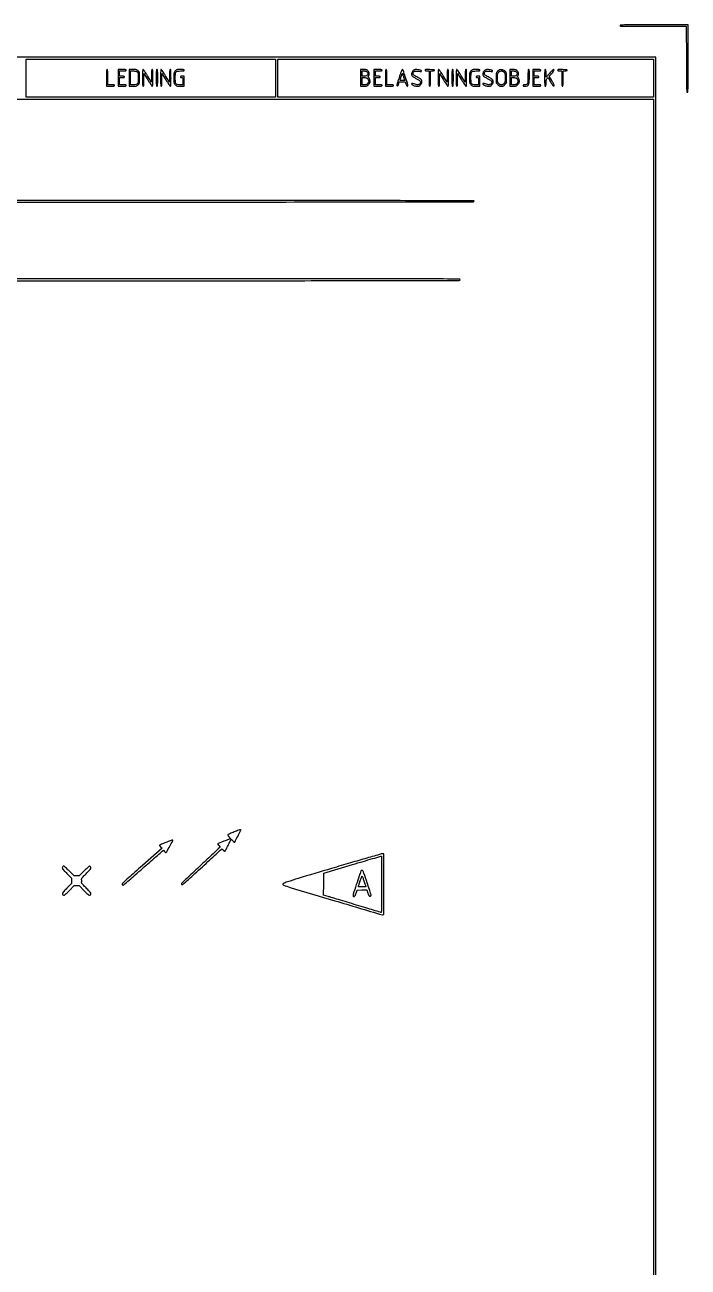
# Model space of a CAD drawing. Extents: x 188 to 3117, y 266 to 4408.
# Drawn here: x 1722 to 3117, y 1796 to 4408 of the extents above; entities that cross this region are included whole.
import ezdxf

# ---------------------------------------------------------------- set-up
doc = ezdxf.new("R2010")
doc.units = 0

msp = doc.modelspace()

# ---------------------------------------------------------------- linework, layer by layer
for points in [[(2974, 4406.5, 0.403896), (2974.900908, 4405.566665, 0.003443), (2985.832192, 4405.255396, 0.00484), (3003.565915, 4405.044335, 0.000555), (3043.493155, 4405), (3112.986309, 4405), (3113.243155, 4335.763622, 0.000464), (3113.441882, 4292.916799, 0.005818), (3113.720686, 4276.710491, 0.006996), (3114.11598, 4267.486653, 0.343576), (3115.25, 4266.190297, 0.454791), (3116.384885, 4267.077376, 0.007238), (3116.74503, 4276.257641, 0.005749), (3116.961504, 4292.611612, 0.000434), (3117, 4336.926676), (3117, 4408), (3045.5, 4408, 0.000539), (3004.405973, 4407.955714, 0.004705), (2986.166667, 4407.744755, 0.003261), (2974.903694, 4407.434972, 0.404284)], [(255.463334, 4338.75, 0.090815), (255.267974, 4337.683939), (255.203633, 3749.926562, 0.000037), (255.180887, 3103.56216, 0.000022), (255.244718, 2336), (255.5, 334.5), (1652.25, 334.249643), (3049, 333.999286), (3049, 2336.999643), (3049, 4340), (1652.468615, 4340, 0.000034), (925.305903, 4339.95058, 0.00019), (535.49339, 4339.749691, 0.000004), (256.545748, 4339.497957, 0.311395)], [(1893, 4296.5), (1893, 4279), (1901.5, 4279, 0.00643), (1905.980927, 4279.057625, 0.037256), (1908.333333, 4279.294118, 0.088943), (1909.568808, 4279.74803, 0.266366), (1910, 4280.5, 0.241448), (1909.622643, 4281.235889, 0.103378), (1908.583333, 4281.696429, 0.044348), (1906.613168, 4281.938899, 0.008455), (1903, 4282), (1896, 4282), (1896, 4298, 0.002849), (1895.949674, 4306.832317, 0.020523), (1895.726563, 4311.083333, 0.04313), (1895.309064, 4313.381807, 0.338315), (1894.5, 4314, 0.346303), (1893.682219, 4313.356419, 0.037964), (1893.271429, 4310.833333, 0.018821), (1893.049641, 4306.203576, 0.002558)], [(1918, 4296.5), (1918, 4279), (1926.5, 4279, 0.00643), (1930.980927, 4279.057625, 0.037256), (1933.333333, 4279.294118, 0.088943), (1934.568808, 4279.74803, 0.266366), (1935, 4280.5, 0.241448), (1934.622643, 4281.235889, 0.103378), (1933.583333, 4281.696429, 0.044348), (1931.613168, 4281.938899, 0.008455), (1928, 4282), (1921, 4282), (1921, 4289.5), (1921, 4297), (1926, 4297, 0.014068), (1928.460489, 4297.069243, 0.058865), (1929.916667, 4297.325, 0.122766), (1930.704941, 4297.79299, 0.200296), (1931, 4298.5, 0.200296), (1930.704941, 4299.20701, 0.122766), (1929.916667, 4299.675, 0.058865), (1928.460489, 4299.930757, 0.014068), (1926, 4300), (1921, 4300), (1921, 4305.5), (1921, 4311), (1928, 4311, 0.008455), (1931.613168, 4311.061101, 0.044348), (1933.583333, 4311.303571, 0.103378), (1934.622643, 4311.764111, 0.241448), (1935, 4312.5, 0.266366), (1934.568808, 4313.25197, 0.088943), (1933.333333, 4313.705882, 0.037256), (1930.980927, 4313.942375, 0.00643), (1926.5, 4314), (1918, 4314)], [(1941, 4296.5), (1941, 4279), (1949.076923, 4279, 0.008143), (1954.012438, 4279.080383, 0.056851), (1956.394009, 4279.430952, 0.092416), (1958.121051, 4280.252551, 0.039282), (1960.076923, 4281.923077, 0.047614), (1961.810085, 4284.021987, 0.099624), (1962.624587, 4285.967452, 0.045588), (1962.940537, 4288.914791, 0.00392), (1963, 4296.5, 0.00392), (1962.940537, 4304.085209, 0.045588), (1962.624587, 4307.032548, 0.099624), (1961.810085, 4308.978013, 0.047614), (1960.076923, 4311.076923, 0.039282), (1958.121051, 4312.747449, 0.092416), (1956.394009, 4313.569048, 0.056851), (1954.012438, 4313.919617, 0.008143), (1949.076923, 4314), (1941, 4314)], [(1957.777494, 4309.443296, -0.100352), (1959.013582, 4308.142113, -0.096821), (1959.664994, 4306.445905, -0.039206), (1959.942872, 4303.537666, -0.004222), (1960, 4296.772037, -0.013385), (1959.758215, 4287.741783, -0.132101), (1958.586917, 4284.162004, -0.209511), (1955.997351, 4282.469661, -0.041474), (1950.345012, 4282), (1944, 4282), (1944, 4296.5), (1944, 4311), (1949.777494, 4311, -0.020015), (1952.340793, 4310.897353, -0.028042), (1954.610621, 4310.586468, -0.032115), (1956.476526, 4310.097295, -0.072731)], [(1969, 4296.5, 0.002558), (1969.049641, 4286.796424, 0.018821), (1969.271429, 4282.166667, 0.037964), (1969.682219, 4279.643581, 0.346303), (1970.5, 4279, 0.319172), (1971.290883, 4279.56212, 0.055553), (1971.721627, 4281.452837, 0.024652), (1971.947973, 4285.00062, 0.003605), (1972, 4292.217023), (1972, 4305.434046), (1980.242246, 4292.217023, 0.006407), (1983.492293, 4287.151082, 0.009998), (1986.432797, 4282.882501, 0.004582), (1989.00811, 4279.367968, 0.236585), (1989.742246, 4279, 0.373601), (1990.395056, 4279.566908, 0.017221), (1990.732032, 4282.728423, 0.01477), (1990.944624, 4287.761799, 0.003169), (1991, 4296.5, 0.002558), (1990.950359, 4306.203576, 0.018821), (1990.728571, 4310.833333, 0.037964), (1990.317781, 4313.356419, 0.346303), (1989.5, 4314, 0.319355), (1988.708958, 4313.437372, 0.055434), (1988.278324, 4311.543403, 0.024612), (1988.052011, 4307.989915, 0.003597), (1988, 4300.760415), (1988, 4287.52083), (1979.75, 4300.741518, 0.006302), (1976.497551, 4305.810204, 0.009825), (1973.55625, 4310.084179, 0.004471), (1970.979888, 4313.607758, 0.232929), (1970.25, 4313.981103, 0.37845), (1969.602572, 4313.426344, 0.016842), (1969.267587, 4310.249734, 0.014663), (1969.055455, 4305.209106, 0.003184)], [(1998, 4296.5, 0.002558), (1998.049641, 4286.796424, 0.018821), (1998.271429, 4282.166667, 0.037964), (1998.682219, 4279.643581, 0.346303), (1999.5, 4279, 0.346303), (2000.317781, 4279.643581, 0.037964), (2000.728571, 4282.166667, 0.018821), (2000.950359, 4286.796424, 0.002558), (2001, 4296.5, 0.002558), (2000.950359, 4306.203576, 0.018821), (2000.728571, 4310.833333, 0.037964), (2000.317781, 4313.356419, 0.346303), (1999.5, 4314, 0.346303), (1998.682219, 4313.356419, 0.037964), (1998.271429, 4310.833333, 0.018821), (1998.049641, 4306.203576, 0.002558)], [(2007, 4296.5, 0.002558), (2007.049641, 4286.796424, 0.018821), (2007.271429, 4282.166667, 0.037964), (2007.682219, 4279.643581, 0.346303), (2008.5, 4279, 0.319172), (2009.290883, 4279.56212, 0.055553), (2009.721627, 4281.452837, 0.024652), (2009.947973, 4285.00062, 0.003605), (2010, 4292.217023), (2010, 4305.434046), (2018.242246, 4292.217023, 0.006407), (2021.492293, 4287.151082, 0.009998), (2024.432797, 4282.882501, 0.004582), (2027.00811, 4279.367968, 0.236585), (2027.742246, 4279, 0.373601), (2028.395056, 4279.566908, 0.017221), (2028.732032, 4282.728423, 0.01477), (2028.944624, 4287.761799, 0.003169), (2029, 4296.5, 0.002558), (2028.950359, 4306.203576, 0.018821), (2028.728571, 4310.833333, 0.037964), (2028.317781, 4313.356419, 0.346303), (2027.5, 4314, 0.319355), (2026.708958, 4313.437372, 0.055434), (2026.278324, 4311.543403, 0.024612), (2026.052011, 4307.989915, 0.003597), (2026, 4300.760415), (2026, 4287.52083), (2017.75, 4300.741518, 0.006302), (2014.497551, 4305.810204, 0.009825), (2011.55625, 4310.084179, 0.004471), (2008.979888, 4313.607758, 0.232929), (2008.25, 4313.981103, 0.37845), (2007.602572, 4313.426344, 0.016842), (2007.267587, 4310.249734, 0.014663), (2007.055455, 4305.209106, 0.003184)], [(2037.923077, 4311.076923, 0.047614), (2036.189915, 4308.978013, 0.099624), (2035.375413, 4307.032548, 0.045588), (2035.059463, 4304.085209, 0.00392), (2035, 4296.5, 0.00392), (2035.059463, 4288.914791, 0.045588), (2035.375413, 4285.967452, 0.099624), (2036.189915, 4284.021987, 0.047614), (2037.923077, 4281.923077, 0.039282), (2039.878949, 4280.252551, 0.092416), (2041.605991, 4279.430952, 0.056851), (2043.987562, 4279.080383, 0.008143), (2048.923077, 4279), (2057, 4279), (2057, 4289.5), (2057, 4300), (2053, 4300, 0.020272), (2051.111825, 4299.923415, 0.069535), (2049.916667, 4299.65625, 0.128937), (2049.249641, 4299.184843, 0.176579), (2049, 4298.5, 0.140575), (2049.177821, 4297.88002, 0.118484), (2049.666667, 4297.4, 0.088208), (2050.456621, 4297.09863, 0.04716), (2051.5, 4297, -0.088353), (2052.946822, 4296.742326, -0.227967), (2053.666667, 4296, -0.075599), (2053.951694, 4294.347869, -0.004982), (2054, 4289.5), (2054, 4282), (2047.654988, 4282, -0.041343), (2042.007875, 4282.467736, -0.208848), (2039.417342, 4284.154092, -0.132673), (2038.243426, 4287.718488, -0.013589), (2038, 4296.673753, -0.014658), (2038.262983, 4305.64234, -0.15381), (2039.554597, 4309.034067, -0.200369), (2042.409088, 4310.616576, -0.027684), (2049.328741, 4311, 0.007418), (2053.330015, 4311.059367, 0.040879), (2055.471457, 4311.298884, 0.096738), (2056.597731, 4311.756552, 0.253199), (2057, 4312.5, 0.259823), (2056.583324, 4313.247716, 0.092857), (2055.403846, 4313.703571, 0.039025), (2053.15908, 4313.941533, 0.006901), (2048.923077, 4314, 0.008143), (2043.987562, 4313.919617, 0.056851), (2041.605991, 4313.569048, 0.092416), (2039.878949, 4312.747449, 0.039282)], [(2428, 4296.5), (2428, 4279), (2434.6, 4279, 0.012681), (2438.602098, 4279.101516, 0.069365), (2440.722282, 4279.507576, 0.087783), (2442.416829, 4280.439604, 0.026863), (2444.6, 4282.4, 0.026851), (2446.169365, 4284.147621, 0.049842), (2447.210259, 4285.741852, 0.059181), (2447.799719, 4287.305066, 0.060667), (2448, 4288.94966, 0.064453), (2447.640147, 4291.729637, 0.041597), (2446.553986, 4294.794295, 0.039347), (2445.161507, 4297.328722, 0.252611), (2443.917616, 4298, -0.33032), (2443.661176, 4298.190163, -0.132494), (2443.646737, 4298.652861, -0.065079), (2443.918127, 4299.36902, -0.02971), (2444.443296, 4300.222506, 0.10675), (2445.730116, 4303.280451, 0.093277), (2445.728756, 4306.756181, 0.090398), (2444.45009, 4310.085294, 0.092512), (2442.086657, 4312.718197, 0.104461), (2441.095137, 4313.193021, 0.020071), (2439.130143, 4313.58789, 0.020584), (2436.759129, 4313.8666, 0.017692), (2434.25, 4313.968197), (2428, 4314)], [(2441.171259, 4309.345012, -0.153489), (2442.937526, 4306.33484, -0.198425), (2442.414138, 4303.205735, -0.157428), (2439.610856, 4300.839709, -0.097487), (2435.345012, 4300), (2431, 4300), (2431, 4305.5), (2431, 4311), (2435.171259, 4311, -0.031771), (2436.980835, 4310.884901, -0.03554), (2438.693129, 4310.541206, -0.038926), (2440.149718, 4310.014535, -0.077856)], [(2456, 4296.5), (2456, 4279), (2464.5, 4279, 0.00643), (2468.980927, 4279.057625, 0.037256), (2471.333333, 4279.294118, 0.088943), (2472.568808, 4279.74803, 0.266366), (2473, 4280.5, 0.241448), (2472.622643, 4281.235889, 0.103378), (2471.583333, 4281.696429, 0.044348), (2469.613168, 4281.938899, 0.008455), (2466, 4282), (2459, 4282), (2459, 4289.5), (2459, 4297), (2464, 4297, 0.014068), (2466.460489, 4297.069243, 0.058865), (2467.916667, 4297.325, 0.122766), (2468.704941, 4297.79299, 0.200296), (2469, 4298.5, 0.200296), (2468.704941, 4299.20701, 0.122766), (2467.916667, 4299.675, 0.058865), (2466.460489, 4299.930757, 0.014068), (2464, 4300), (2459, 4300), (2459, 4305.5), (2459, 4311), (2466, 4311, 0.008455), (2469.613168, 4311.061101, 0.044348), (2471.583333, 4311.303571, 0.103378), (2472.622643, 4311.764111, 0.241448), (2473, 4312.5, 0.266366), (2472.568808, 4313.25197, 0.088943), (2471.333333, 4313.705882, 0.037256), (2468.980927, 4313.942375, 0.00643), (2464.5, 4314), (2456, 4314)], [(2480, 4296.5), (2480, 4279), (2488.5, 4279, 0.00643), (2492.980927, 4279.057625, 0.037256), (2495.333333, 4279.294118, 0.088943), (2496.568808, 4279.74803, 0.266366), (2497, 4280.5, 0.241448), (2496.622643, 4281.235889, 0.103378), (2495.583333, 4281.696429, 0.044348), (2493.613168, 4281.938899, 0.008455), (2490, 4282), (2483, 4282), (2483, 4298, 0.002849), (2482.949674, 4306.832317, 0.020523), (2482.726563, 4311.083333, 0.04313), (2482.309064, 4313.381807, 0.338315), (2481.5, 4314, 0.346303), (2480.682219, 4313.356419, 0.037964), (2480.271429, 4310.833333, 0.018821), (2480.049641, 4306.203576, 0.002558)], [(2508.820046, 4297.004537, 0.005321), (2505.606564, 4286.971813, 0.034569), (2504.396966, 4281.810931, 0.164214), (2504.727442, 4279.819022, 0.432978), (2505.972437, 4279.482965, 0.124653), (2506.419122, 4279.944364, 0.019757), (2507.007564, 4281.070088, 0.020865), (2507.605434, 4282.482501, 0.016903), (2508.130724, 4284.041982), (2509.316575, 4288), (2515.580736, 4288), (2521.844896, 4288), (2523.04325, 4284.25, 0.018297), (2524.115384, 4281.275025, 0.080399), (2525.076545, 4279.682204, 0.20756), (2526.019478, 4279.217264, 0.211623), (2526.992936, 4279.592936, 0.280469), (2527.491863, 4281.644954, 0.002551), (2522.426217, 4297.271705, 0.002409), (2517.190266, 4312.893856, 0.32104), (2515.645072, 4314, 0.30225), (2515.034273, 4313.593649, 0.003712), (2513.152942, 4309.007583, 0.009451), (2511.06879, 4303.519969, 0.005862)], [(2537.923077, 4311.076923, 0.070726), (2536.026714, 4308.552022, 0.088086), (2535.084908, 4305.77752, 0.095647), (2535.192593, 4303.031027, 0.100706), (2536.319816, 4300.577304, 0.081358), (2537.264141, 4299.648586, 0.010944), (2539.581427, 4298.087552, 0.012396), (2542.436728, 4296.352077, 0.010149), (2545.569816, 4294.636174, -0.022797), (2550.962469, 4291.502963, -0.107877), (2553.47125, 4288.986884, -0.209064), (2553.854653, 4286.562275, -0.120631), (2552.42537, 4283.917535, -0.11243), (2550.529264, 4282.588604, -0.092107), (2548.099865, 4282.086783, -0.06486), (2544.93604, 4282.434728, -0.026275), (2540.772711, 4283.684432, 0.021454), (2537.509872, 4284.698216, 0.123579), (2535.71607, 4284.720528, 0.417624), (2535.250122, 4283.95387, 0.112375), (2535.965737, 4282.541284, 0.113711), (2537.663558, 4281.24624, 0.03388), (2540.737389, 4280.098221, 0.033312), (2544.332661, 4279.282519, 0.038727), (2547.826923, 4279.005577, 0.143724), (2552.222053, 4280.287597, 0.118534), (2555.618199, 4283.821521, 0.124658), (2556.931448, 4288.362553, 0.16776), (2555.680184, 4292.422696, 0.081358), (2554.735859, 4293.351414, 0.010944), (2552.418573, 4294.912448, 0.012396), (2549.563272, 4296.647923, 0.010149), (2546.430184, 4298.363826, -0.008885), (2542.176852, 4300.6793, -0.043856), (2539.932839, 4302.227568, -0.082713), (2538.73277, 4303.612131, -0.108954), (2538.18962, 4305.187384, -0.14805), (2538.653804, 4307.753146, -0.140575), (2540.468775, 4309.692564, -0.108127), (2543.483302, 4310.70426, -0.064785), (2547.276397, 4310.624552, 0.002895), (2552.233498, 4309.902668, 0.03507), (2554.151919, 4309.770646, 0.117216), (2555.132218, 4310.005112, 0.192785), (2555.687816, 4310.636333, 0.36542), (2555.254457, 4311.788265, 0.049506), (2552.701848, 4312.901808, 0.042603), (2549.144307, 4313.724522, 0.035542), (2545.273854, 4314, 0.029077), (2542.89295, 4313.861423, 0.065646), (2541.144749, 4313.41991, 0.06824), (2539.612255, 4312.553107, 0.033606)], [(2563.727647, 4313.394314, 0.230374), (2563.410568, 4312.476252, 0.240884), (2563.943662, 4311.685301, 0.095015), (2565.559899, 4311.157725, 0.031525), (2568.059017, 4311), (2572, 4311), (2572, 4295, 0.002849), (2572.050326, 4286.167683, 0.020523), (2572.273438, 4281.916667, 0.04313), (2572.690936, 4279.618193, 0.338315), (2573.5, 4279, 0.33798), (2574.308716, 4279.617158, 0.043346), (2574.726478, 4281.907084, 0.020595), (2574.949645, 4286.143579, 0.002861), (2575, 4294.942502), (2575, 4310.885004), (2579.25, 4311.192502, 0.02253), (2580.861774, 4311.382402, 0.038324), (2582.179619, 4311.703423, 0.047358), (2583.077103, 4312.093707, 0.338658), (2583.255085, 4312.5, 0.32823), (2582.293153, 4313.304171, 0.00406), (2573.785178, 4313.763077, 0.005109), (2565.397561, 4314.061365, 0.205504)], [(2591, 4296.5, 0.002558), (2591.049641, 4286.796424, 0.018821), (2591.271429, 4282.166667, 0.037964), (2591.682219, 4279.643581, 0.346303), (2592.5, 4279, 0.319172), (2593.290883, 4279.56212, 0.055553), (2593.721627, 4281.452837, 0.024652), (2593.947973, 4285.00062, 0.003605), (2594, 4292.217023), (2594, 4305.434046), (2602.242246, 4292.217023, 0.006407), (2605.492293, 4287.151082, 0.009998), (2608.432797, 4282.882501, 0.004582), (2611.00811, 4279.367968, 0.236585), (2611.742246, 4279, 0.373601), (2612.395056, 4279.566908, 0.017221), (2612.732032, 4282.728423, 0.01477), (2612.944624, 4287.761799, 0.003169), (2613, 4296.5, 0.002558), (2612.950359, 4306.203576, 0.018821), (2612.728571, 4310.833333, 0.037964), (2612.317781, 4313.356419, 0.346303), (2611.5, 4314, 0.319355), (2610.708958, 4313.437372, 0.055434), (2610.278324, 4311.543403, 0.024612), (2610.052011, 4307.989915, 0.003597), (2610, 4300.760415), (2610, 4287.52083), (2601.75, 4300.741518, 0.006302), (2598.497551, 4305.810204, 0.009825), (2595.55625, 4310.084179, 0.004471), (2592.979888, 4313.607758, 0.232929), (2592.25, 4313.981103, 0.37845), (2591.602572, 4313.426344, 0.016842), (2591.267587, 4310.249734, 0.014663), (2591.055455, 4305.209106, 0.003184)], [(2620, 4296.5, 0.002558), (2620.049641, 4286.796424, 0.018821), (2620.271429, 4282.166667, 0.037964), (2620.682219, 4279.643581, 0.346303), (2621.5, 4279, 0.346303), (2622.317781, 4279.643581, 0.037964), (2622.728571, 4282.166667, 0.018821), (2622.950359, 4286.796424, 0.002558), (2623, 4296.5, 0.002558), (2622.950359, 4306.203576, 0.018821), (2622.728571, 4310.833333, 0.037964), (2622.317781, 4313.356419, 0.346303), (2621.5, 4314, 0.346303), (2620.682219, 4313.356419, 0.037964), (2620.271429, 4310.833333, 0.018821), (2620.049641, 4306.203576, 0.002558)], [(2629, 4296.5, 0.002558), (2629.049641, 4286.796424, 0.018821), (2629.271429, 4282.166667, 0.037964), (2629.682219, 4279.643581, 0.346303), (2630.5, 4279, 0.319172), (2631.290883, 4279.56212, 0.055553), (2631.721627, 4281.452837, 0.024652), (2631.947973, 4285.00062, 0.003605), (2632, 4292.217023), (2632, 4305.434046), (2640.242246, 4292.217023, 0.006407), (2643.492293, 4287.151082, 0.009998), (2646.432797, 4282.882501, 0.004582), (2649.00811, 4279.367968, 0.236585), (2649.742246, 4279, 0.373601), (2650.395056, 4279.566908, 0.017221), (2650.732032, 4282.728423, 0.01477), (2650.944624, 4287.761799, 0.003169), (2651, 4296.5, 0.002558), (2650.950359, 4306.203576, 0.018821), (2650.728571, 4310.833333, 0.037964), (2650.317781, 4313.356419, 0.346303), (2649.5, 4314, 0.319355), (2648.708958, 4313.437372, 0.055434), (2648.278324, 4311.543403, 0.024612), (2648.052011, 4307.989915, 0.003597), (2648, 4300.760415), (2648, 4287.52083), (2639.75, 4300.741518, 0.006302), (2636.497551, 4305.810204, 0.009825), (2633.55625, 4310.084179, 0.004471), (2630.979888, 4313.607758, 0.232929), (2630.25, 4313.981103, 0.37845), (2629.602572, 4313.426344, 0.016842), (2629.267587, 4310.249734, 0.014663), (2629.055455, 4305.209106, 0.003184)], [(2659.923077, 4311.076923, 0.047614), (2658.189915, 4308.978013, 0.099624), (2657.375413, 4307.032548, 0.045588), (2657.059463, 4304.085209, 0.00392), (2657, 4296.5, 0.00392), (2657.059463, 4288.914791, 0.045588), (2657.375413, 4285.967452, 0.099624), (2658.189915, 4284.021987, 0.047614), (2659.923077, 4281.923077, 0.039282), (2661.878949, 4280.252551, 0.092416), (2663.605991, 4279.430952, 0.056851), (2665.987562, 4279.080383, 0.008143), (2670.923077, 4279), (2679, 4279), (2679, 4289.5), (2679, 4300), (2675, 4300, 0.020272), (2673.111825, 4299.923415, 0.069535), (2671.916667, 4299.65625, 0.128937), (2671.249641, 4299.184843, 0.176579), (2671, 4298.5, 0.140575), (2671.177821, 4297.88002, 0.118484), (2671.666667, 4297.4, 0.088208), (2672.456621, 4297.09863, 0.04716), (2673.5, 4297, -0.088353), (2674.946822, 4296.742326, -0.227967), (2675.666667, 4296, -0.075599), (2675.951694, 4294.347869, -0.004982), (2676, 4289.5), (2676, 4282), (2669.654988, 4282, -0.041343), (2664.007875, 4282.467736, -0.208848), (2661.417342, 4284.154092, -0.132673), (2660.243426, 4287.718488, -0.013589), (2660, 4296.673753, -0.014658), (2660.262983, 4305.64234, -0.15381), (2661.554597, 4309.034067, -0.200369), (2664.409088, 4310.616576, -0.027684), (2671.328741, 4311, 0.007418), (2675.330015, 4311.059367, 0.040879), (2677.471457, 4311.298884, 0.096738), (2678.597731, 4311.756552, 0.253199), (2679, 4312.5, 0.259823), (2678.583324, 4313.247716, 0.092857), (2677.403846, 4313.703571, 0.039025), (2675.15908, 4313.941533, 0.006901), (2670.923077, 4314, 0.008143), (2665.987562, 4313.919617, 0.056851), (2663.605991, 4313.569048, 0.092416), (2661.878949, 4312.747449, 0.039282)], [(2687.923077, 4311.076923, 0.070726), (2686.026714, 4308.552022, 0.088086), (2685.084908, 4305.77752, 0.095647), (2685.192593, 4303.031027, 0.100706), (2686.319816, 4300.577304, 0.081358), (2687.264141, 4299.648586, 0.010944), (2689.581427, 4298.087552, 0.012396), (2692.436728, 4296.352077, 0.010149), (2695.569816, 4294.636174, -0.022797), (2700.962469, 4291.502963, -0.107877), (2703.47125, 4288.986884, -0.209064), (2703.854653, 4286.562275, -0.120631), (2702.42537, 4283.917535, -0.11243), (2700.529264, 4282.588604, -0.092107), (2698.099865, 4282.086783, -0.06486), (2694.93604, 4282.434728, -0.026275), (2690.772711, 4283.684432, 0.021454), (2687.509872, 4284.698216, 0.123579), (2685.71607, 4284.720528, 0.417624), (2685.250122, 4283.95387, 0.112375), (2685.965737, 4282.541284, 0.113711), (2687.663558, 4281.24624, 0.03388), (2690.737389, 4280.098221, 0.033312), (2694.332661, 4279.282519, 0.038727), (2697.826923, 4279.005577, 0.143724), (2702.222053, 4280.287597, 0.118534), (2705.618199, 4283.821521, 0.124658), (2706.931448, 4288.362553, 0.16776), (2705.680184, 4292.422696, 0.081358), (2704.735859, 4293.351414, 0.010944), (2702.418573, 4294.912448, 0.012396), (2699.563272, 4296.647923, 0.010149), (2696.430184, 4298.363826, -0.008885), (2692.176852, 4300.6793, -0.043856), (2689.932839, 4302.227568, -0.082713), (2688.73277, 4303.612131, -0.108954), (2688.18962, 4305.187384, -0.14805), (2688.653804, 4307.753146, -0.140575), (2690.468775, 4309.692564, -0.108127), (2693.483302, 4310.70426, -0.064785), (2697.276397, 4310.624552, 0.002895), (2702.233498, 4309.902668, 0.03507), (2704.151919, 4309.770646, 0.117216), (2705.132218, 4310.005112, 0.192785), (2705.687816, 4310.636333, 0.36542), (2705.254457, 4311.788265, 0.049506), (2702.701848, 4312.901808, 0.042603), (2699.144307, 4313.724522, 0.035542), (2695.273854, 4314, 0.029077), (2692.89295, 4313.861423, 0.065646), (2691.144749, 4313.41991, 0.06824), (2689.612255, 4312.553107, 0.033606)], [(2719.388117, 4313.071104, 0.052615), (2718.427436, 4312.534022, 0.022747), (2717.268528, 4311.633858, 0.022207), (2716.111596, 4310.55545, 0.027404), (2715.138117, 4309.448458, 0.063555), (2713.996243, 4307.541701, 0.063047), (2713.366011, 4305.404127, 0.034167), (2713.072153, 4302.23553, 0.006042), (2713, 4296.265141), (2713, 4285.8), (2716.4, 4282.4, 0.02563), (2718.343484, 4280.646167, 0.065653), (2719.954062, 4279.654762, 0.071075), (2721.68832, 4279.158412, 0.034223), (2724, 4279, 0.034223), (2726.31168, 4279.158412, 0.071075), (2728.045938, 4279.654762, 0.065653), (2729.656516, 4280.646167, 0.02563), (2731.6, 4282.4), (2735, 4285.8), (2735, 4296.384223, 0.005096), (2734.932591, 4302.997739, 0.044593), (2734.612354, 4305.910285, 0.086839), (2733.833956, 4307.906024, 0.046065), (2732.25, 4310.045967, 0.085958), (2729.612249, 4312.135934, 0.066987), (2726.189566, 4313.442942, 0.067616), (2722.5781, 4313.79063, 0.091654)], [(2729.545455, 4308.545455, -0.059895), (2730.910475, 4306.807379, -0.086486), (2731.622038, 4304.992019, -0.044271), (2731.930722, 4302.260628, -0.006013), (2732, 4296.5, -0.006013), (2731.930722, 4290.739372, -0.044271), (2731.622038, 4288.007981, -0.086486), (2730.910475, 4286.192621, -0.059895), (2729.545455, 4284.454545, -0.045205), (2728.309031, 4283.42354, -0.047034), (2726.923153, 4282.647059, -0.048581), (2725.461429, 4282.163281, -0.05569), (2724, 4282, -0.05569), (2722.538571, 4282.163281, -0.048581), (2721.076847, 4282.647059, -0.047034), (2719.690969, 4283.42354, -0.045205), (2718.454545, 4284.454545, -0.059895), (2717.089525, 4286.192621, -0.086486), (2716.377962, 4288.007981, -0.044271), (2716.069278, 4290.739372, -0.006013), (2716, 4296.5, -0.006013), (2716.069278, 4302.260628, -0.044271), (2716.377962, 4304.992019, -0.086486), (2717.089525, 4306.807379, -0.059895), (2718.454545, 4308.545455, -0.045205), (2719.690969, 4309.57646, -0.047034), (2721.076847, 4310.352941, -0.048581), (2722.538571, 4310.836719, -0.05569), (2724, 4311, -0.05569), (2725.461429, 4310.836719, -0.048581), (2726.923153, 4310.352941, -0.047034), (2728.309031, 4309.57646, -0.045205)], [(2742, 4296.5), (2742, 4279), (2748.6, 4279, 0.012681), (2752.602098, 4279.101516, 0.069365), (2754.722282, 4279.507576, 0.087783), (2756.416829, 4280.439604, 0.026863), (2758.6, 4282.4, 0.026851), (2760.169365, 4284.147621, 0.049842), (2761.210259, 4285.741852, 0.059181), (2761.799719, 4287.305066, 0.060667), (2762, 4288.94966, 0.064453), (2761.640147, 4291.729637, 0.041597), (2760.553986, 4294.794295, 0.039347), (2759.161507, 4297.328722, 0.252611), (2757.917616, 4298, -0.33032), (2757.661176, 4298.190163, -0.132494), (2757.646737, 4298.652861, -0.065079), (2757.918127, 4299.36902, -0.02971), (2758.443296, 4300.222506, 0.10675), (2759.730116, 4303.280451, 0.093277), (2759.728756, 4306.756181, 0.090398), (2758.45009, 4310.085294, 0.092512), (2756.086657, 4312.718197, 0.104461), (2755.095137, 4313.193021, 0.020071), (2753.130143, 4313.58789, 0.020584), (2750.759129, 4313.8666, 0.017692), (2748.25, 4313.968197), (2742, 4314)], [(2755.171259, 4309.345012, -0.153489), (2756.937526, 4306.33484, -0.198425), (2756.414138, 4303.205735, -0.157428), (2753.610856, 4300.839709, -0.097487), (2749.345012, 4300), (2745, 4300), (2745, 4305.5), (2745, 4311), (2749.171259, 4311, -0.031771), (2750.980835, 4310.884901, -0.03554), (2752.693129, 4310.541206, -0.038926), (2754.149718, 4310.014535, -0.077856)], [(2780, 4299.654988, -0.008931), (2779.813374, 4289.207249, -0.083529), (2778.911766, 4284.813513, -0.204998), (2776.886728, 4282.739529, -0.098554), (2773.171259, 4282, 0.030394), (2771.752912, 4281.913703, 0.080241), (2770.778543, 4281.63175, 0.127951), (2770.210343, 4281.156714, 0.156239), (2770, 4280.5, 0.162281), (2770.222175, 4279.83349, 0.12915), (2770.819702, 4279.359706, 0.076945), (2771.860473, 4279.08291, 0.026594), (2773.418213, 4279, 0.090938), (2778.504316, 4279.932755, 0.197273), (2781.353735, 4282.599519, 0.094689), (2782.695268, 4288.078185, 0.012832), (2783, 4299.95034, 0.003341), (2782.948555, 4307.650114, 0.023254), (2782.723309, 4311.40839, 0.051385), (2782.296621, 4313.419736, 0.325594), (2781.5, 4314, 0.327717), (2780.701408, 4313.413596, 0.050006), (2780.276141, 4311.359165, 0.022795), (2780.051255, 4307.526244, 0.003256)], [(2790, 4296.5), (2790, 4279), (2798.5, 4279, 0.00643), (2802.980927, 4279.057625, 0.037256), (2805.333333, 4279.294118, 0.088943), (2806.568808, 4279.74803, 0.266366), (2807, 4280.5, 0.241448), (2806.622643, 4281.235889, 0.103378), (2805.583333, 4281.696429, 0.044348), (2803.613168, 4281.938899, 0.008455), (2800, 4282), (2793, 4282), (2793, 4289.5), (2793, 4297), (2798, 4297, 0.014068), (2800.460489, 4297.069243, 0.058865), (2801.916667, 4297.325, 0.122766), (2802.704941, 4297.79299, 0.200296), (2803, 4298.5, 0.200296), (2802.704941, 4299.20701, 0.122766), (2801.916667, 4299.675, 0.058865), (2800.460489, 4299.930757, 0.014068), (2798, 4300), (2793, 4300), (2793, 4305.5), (2793, 4311), (2800, 4311, 0.008455), (2803.613168, 4311.061101, 0.044348), (2805.583333, 4311.303571, 0.103378), (2806.622643, 4311.764111, 0.241448), (2807, 4312.5, 0.266366), (2806.568808, 4313.25197, 0.088943), (2805.333333, 4313.705882, 0.037256), (2802.980927, 4313.942375, 0.00643), (2798.5, 4314), (2790, 4314)], [(2815, 4296.5, 0.002558), (2815.049641, 4286.796424, 0.018821), (2815.271429, 4282.166667, 0.037964), (2815.682219, 4279.643581, 0.346303), (2816.5, 4279, 0.23823), (2817.233805, 4279.370665, 0.105133), (2817.69506, 4280.387614, 0.045342), (2817.93839, 4282.313229, 0.00877), (2818, 4285.825686, -0.011367), (2818.086616, 4289.635007, -0.051854), (2818.415299, 4291.823349, -0.082025), (2819.103922, 4293.380475, -0.059204), (2820.327004, 4294.837478), (2822.654008, 4297.023585), (2827.577004, 4288.021105, 0.013649), (2830.680754, 4282.696024, 0.055974), (2832.989055, 4279.763473, 0.290631), (2834.271491, 4279.468009, 0.318002), (2835, 4280.497621, 0.105571), (2834.79423, 4281.461316, 0.006046), (2833.515732, 4284.228411, 0.00901), (2831.88277, 4287.500202, 0.006481), (2829.947172, 4291.09514), (2824.894345, 4300.195038), (2829.947172, 4305.537659, 0.020014), (2833.018694, 4309.057361, 0.063503), (2834.650687, 4311.715336, 0.185795), (2834.738272, 4313.266264, 0.333166), (2833.75, 4313.966754, 0.181199), (2832.997735, 4313.661833, 0.007209), (2830.810937, 4311.591597, 0.011911), (2828.272901, 4308.997799, 0.008059), (2825.5, 4305.927798), (2818.5, 4297.922088), (2818.209558, 4305.961044, 0.007676), (2818.000052, 4310.028272, 0.036899), (2817.675271, 4312.323301, 0.077782), (2817.188527, 4313.579737, 0.267614), (2816.459558, 4314, 0.351533), (2815.668182, 4313.365161, 0.03387), (2815.270851, 4310.752516, 0.018161), (2815.050535, 4306.057651, 0.002644)], [(2842.727647, 4313.394314, 0.230374), (2842.410568, 4312.476252, 0.240884), (2842.943662, 4311.685301, 0.095015), (2844.559899, 4311.157725, 0.031525), (2847.059017, 4311), (2851, 4311), (2851, 4295, 0.002849), (2851.050326, 4286.167683, 0.020523), (2851.273438, 4281.916667, 0.04313), (2851.690936, 4279.618193, 0.338315), (2852.5, 4279, 0.33798), (2853.308716, 4279.617158, 0.043346), (2853.726478, 4281.907084, 0.020595), (2853.949645, 4286.143579, 0.002861), (2854, 4294.942502), (2854, 4310.885004), (2858.25, 4311.192502, 0.02253), (2859.861774, 4311.382402, 0.038324), (2861.179619, 4311.703423, 0.047358), (2862.077103, 4312.093707, 0.338658), (2862.255085, 4312.5, 0.32823), (2861.293153, 4313.304171, 0.00406), (2852.785178, 4313.763077, 0.005109), (2844.397561, 4314.061365, 0.205504)], [(2442.92742, 4294.365141, -0.035873), (2443.720719, 4293.192544, -0.0301), (2444.39118, 4291.849127, -0.031167), (2444.854181, 4290.541937, -0.069636), (2445, 4289.5, -0.069636), (2444.854181, 4288.458063, -0.031167), (2444.39118, 4287.150873, -0.0301), (2443.720719, 4285.807456, -0.035873), (2442.92742, 4284.634859, -0.046892), (2441.625074, 4283.265254, -0.089449), (2440.325188, 4282.488839, -0.070008), (2438.626526, 4282.1086, -0.02011), (2435.92742, 4282), (2431, 4282), (2431, 4289.5), (2431, 4297), (2435.92742, 4297, -0.02011), (2438.626526, 4296.8914, -0.070008), (2440.325188, 4296.511161, -0.089449), (2441.625074, 4295.734746, -0.046892)], [(2518.444801, 4298.162293), (2520.880854, 4291), (2515.940427, 4291, -0.012909), (2514.046348, 4291.048909, -0.021243), (2512.45125, 4291.199472, -0.016693), (2511.218355, 4291.411076, -0.35583), (2511, 4291.679053, -0.078558), (2511.250651, 4293.264541, -0.002691), (2513.227849, 4299.251589, -0.001038), (2515.364465, 4305.562889, -0.555326), (2515.693858, 4305.639475, -0.107368), (2515.872072, 4305.362342, -0.001256), (2516.631839, 4303.313161, -0.003745), (2517.488365, 4300.930157, -0.002429)], [(2756.92742, 4294.365141, -0.035873), (2757.720719, 4293.192544, -0.0301), (2758.39118, 4291.849127, -0.031167), (2758.854181, 4290.541937, -0.069636), (2759, 4289.5, -0.069636), (2758.854181, 4288.458063, -0.031167), (2758.39118, 4287.150873, -0.0301), (2757.720719, 4285.807456, -0.035873), (2756.92742, 4284.634859, -0.046892), (2755.625074, 4283.265254, -0.089449), (2754.325188, 4282.488839, -0.070008), (2752.626526, 4282.1086, -0.02011), (2749.92742, 4282), (2745, 4282), (2745, 4289.5), (2745, 4297), (2749.92742, 4297, -0.02011), (2752.626526, 4296.8914, -0.070008), (2754.325188, 4296.511161, -0.089449), (2755.625074, 4295.734746, -0.046892)], [(457, 4068.153907, 0.295237), (457.895125, 4066.770102, 0.007424), (465.091986, 4063.662444, 0.008145), (476.638956, 4059.097448, 0.00132), (499.25, 4050.649676), (541.5, 4034.991537), (1604, 4035.245769, 0.000035), (2221.213969, 4035.436199, 0.000318), (2489.124295, 4035.707971, 0.000016), (2665.506487, 4036.004782, 0.413711), (2666.5, 4037, 0.413644), (2665.5066, 4037.995335, 0.000016), (2489.083333, 4038.33302, 0.000318), (2221.135236, 4038.66682, 0.000035), (1604, 4039), (541.5, 4039.5), (500.925716, 4054.75, 0.001272), (485.251674, 4060.595693, 0.00201), (471.777887, 4065.520312, 0.00046), (459.94455, 4069.779221, 0.086352), (458.675716, 4070, 0.103179), (458.017824, 4069.862777, 0.106014), (457.476927, 4069.474582, 0.100609), (457.123055, 4068.87954, 0.084191)], [(506, 3872, 0.41359), (507.482035, 3870.514806, 0.000063), (639.4375, 3870.250469, 0.000446), (860.328286, 3870.03293, 0.000023), (1571.5, 3870, 0.000023), (2282.671714, 3870.03293, 0.000446), (2503.5625, 3870.250469, 0.000063), (2635.517965, 3870.514806, 0.41359), (2637, 3872, 0.41359), (2635.517965, 3873.485194, 0.000063), (2503.5625, 3873.749531, 0.000446), (2282.671714, 3873.96707, 0.000023), (1571.5, 3874, 0.000023), (860.328286, 3873.96707, 0.000446), (639.4375, 3873.749531, 0.000063), (507.482035, 3873.485194, 0.41359)], [(2018.266449, 2688.658122, 0.005765), (2013.192202, 2686.612598, 0.009235), (2008.915421, 2684.737522, 0.003632), (2005.34053, 2683.059217, 0.284094), (2005.016449, 2682.554719, 0.138301), (2005.152663, 2682.037387, 0.019874), (2005.750669, 2681.108628, 0.021303), (2006.568001, 2680.043239, 0.016748), (2007.539019, 2678.959273), (2010.078038, 2676.309108), (1968.789019, 2640.005166, 0.000833), (1952.902741, 2625.989964, 0.001333), (1939.392438, 2613.966438, 0.000231), (1927.479421, 2603.297471, 0.07653), (1926.695878, 2602.342692, 0.114854), (1926.306625, 2601.109468, 0.153765), (1926.570262, 2599.973805, 0.171344), (1927.403258, 2599.274798, 0.145628), (1928.554123, 2599.194632, 0.122844), (1929.519097, 2599.677712, 0.000318), (1941.016311, 2609.544673, 0.00195), (1953.955967, 2620.751857, 0.001211), (1969.058062, 2634, -0.000412), (1984.241247, 2647.362304, -0.000628), (1997.446194, 2658.935, -0.000216), (2008.869759, 2668.912473, -0.016739), (2010.741167, 2670.438297), (2013.287983, 2672.376594), (2015.614526, 2669.458831, 0.025695), (2016.672162, 2668.263882, 0.065058), (2017.583262, 2667.54949, 0.112139), (2018.32398, 2667.310837, 0.226856), (2018.884806, 2667.520534, 0.066023), (2020.165388, 2669.258678, 0.00095), (2026.357764, 2680.5611, 0.000538), (2032.700344, 2692.219899, 0.124935), (2033, 2693.400433, 0.454779), (2032.534371, 2693.806483, 0.043756), (2030.875873, 2693.428736, 0.014064), (2027.515171, 2692.24172, 0.001002)], [(2162, 2710.818855, 0.003044), (2157.150102, 2708.856355, 0.004521), (2152.928874, 2707.073449, 0.002072), (2149.357802, 2705.509348, 0.088433), (2148.672764, 2705.047321, 0.291862), (2148.546321, 2704.514666, 0.039025), (2149.031559, 2703.407002, 0.035141), (2149.885491, 2702.048441, 0.022286), (2151.055845, 2700.589178, -0.009417), (2152.259242, 2699.165371, -0.015715), (2153.210601, 2697.917649, -0.00954), (2153.923106, 2696.878262, -0.388499), (2153.883081, 2696.629058, -0.07038), (2153.555148, 2696.436956, -0.0003), (2149.727486, 2694.869028, -0.001468), (2145.371824, 2693.102776, -0.000924), (2140.274318, 2691.064039), (2127.048636, 2685.802791), (2129.693462, 2682.335245), (2132.338288, 2678.8677), (2128.419144, 2675.048476, -0.00574), (2125.624701, 2672.387133, -0.000211), (2114.929374, 2662.441268, -0.000385), (2102.268695, 2650.695887, -0.00027), (2088, 2637.493485, 0.002189), (2073.984969, 2624.42563, 0.003487), (2062.128007, 2613.115684, 0.000798), (2051.83784, 2603.13041, 0.158911), (2051.180449, 2601.878858, 0.066342), (2051.150566, 2601.048553, 0.146318), (2051.387831, 2600.466536, 0.152512), (2051.897079, 2600.125242, 0.074141), (2052.680449, 2600.01506, 0.180601), (2053.932327, 2600.494329, 0.000666), (2065.848617, 2611.036897, 0.003343), (2079.313785, 2623.143663, 0.00208), (2094.953141, 2637.51506, -0.000719), (2110.508476, 2651.887544, -0.001184), (2123.706044, 2663.988799, -0.000083), (2135.589406, 2674.829719, -0.186982), (2136.028827, 2675, -0.162691), (2136.385665, 2674.880735, -0.013596), (2137.158409, 2674.265625, -0.016993), (2138.055009, 2673.457614, -0.012288), (2139, 2672.5, 0.016084), (2139.959198, 2671.542633, 0.020998), (2140.899, 2670.734375, 0.01914), (2141.719078, 2670.136416, 0.149025), (2142.166606, 2670, 0.267107), (2142.630051, 2670.266599, 0.002831), (2144.542526, 2673.598437, 0.007998), (2146.700507, 2677.554004, 0.005001), (2149.106195, 2682.25, -0.001427), (2151.487471, 2686.981379, -0.002214), (2153.571654, 2691.048438, -0.000649), (2155.402893, 2694.57204, -0.072171), (2155.71145, 2695, -0.36917), (2156.039271, 2695.031146, -0.023995), (2156.853574, 2694.398438, -0.025771), (2157.840659, 2693.460135, -0.015349), (2158.920373, 2692.25, 0.009923), (2160.007345, 2691.004794, 0.014439), (2161.018244, 2689.954688, 0.009895), (2161.890186, 2689.13297, 0.186096), (2162.235076, 2689, 0.27719), (2163.001232, 2689.460092, 0.000648), (2169.388906, 2701.496628, 0.001202), (2175.56073, 2713.231091, 0.121034), (2176, 2715.019163, 0.370065), (2175.500559, 2715.601552, 0.111591), (2174.241499, 2715.514266, 0.020716), (2171.357348, 2714.517008, 0.001022)], [(2367, 2634.030847, 0.000556), (2296.327146, 2612.913269, 0.010031), (2273.842953, 2605.672884, 0.048481), (2265.168269, 2601.710425, 0.631453), (2265.384801, 2599.043799, 0.018136), (2279.392748, 2594.291807, 0.000208), (2373.745096, 2566.097998, 0.000026), (2473.677169, 2536.287804, 0.165552), (2475.488386, 2536.35717, 0.300227), (2476.430099, 2537.673313, 0.004504), (2476.714634, 2547.577144, 0.005335), (2476.86179, 2563.847399, 0.000603), (2476.757412, 2600.72146), (2476.5, 2664.5), (2473.5, 2664.666045, 0.083805), (2471.166405, 2664.403758, 0.000237), (2440.978125, 2655.735449, 0.00141), (2406.89377, 2645.826765, 0.000879)], [(1801.2, 2637.8, 0.19551), (1800.359547, 2635.807976, 0.141714), (1801.005206, 2633.460913, 0.052057), (1803.647848, 2630.013585, 0.007308), (1809.916558, 2623.583129), (1819.833116, 2613.703781), (1819.82179, 2608.10189), (1819.810464, 2602.5), (1809.80619, 2592.383545, 0.008657), (1803.318789, 2585.592144, 0.068063), (1800.828509, 2582.02362, 0.203237), (1800.65477, 2579.626453, 0.171689), (1802.242665, 2577.616925, 0.24448), (1803.630454, 2577.502235, 0.064316), (1805.621481, 2578.656951, 0.027891), (1808.745638, 2581.341041, 0.004054), (1814.742665, 2587.198806), (1825.5, 2597.878129), (1830.5, 2597.878129), (1835.5, 2597.878129), (1846.257335, 2587.198806, 0.004054), (1852.254362, 2581.341041, 0.027891), (1855.378519, 2578.656951, 0.064316), (1857.369546, 2577.502235, 0.24448), (1858.757335, 2577.616925, 0.177794), (1860.333791, 2579.661309, 0.202118), (1860.1032, 2582.10995, 0.064993), (1857.453254, 2585.801818, 0.007871), (1850.494902, 2593.005114, -0.003504), (1844.196705, 2599.41207, -0.032659), (1841.687635, 2602.363667, -0.091794), (1840.754884, 2604.264589, -0.193484), (1840.930918, 2605.87092, 0.044416), (1841.412357, 2607.001355, 0.078623), (1841.570368, 2608, 0.078623), (1841.412357, 2608.998645, 0.044416), (1840.930918, 2610.12908, -0.193484), (1840.754884, 2611.735411, -0.091794), (1841.687635, 2613.636333, -0.032659), (1844.196705, 2616.58793, -0.003504), (1850.494902, 2622.994886, 0.007871), (1857.453026, 2630.19795, 0.064984), (1860.103121, 2633.889896, 0.202088), (1860.333935, 2636.338528, 0.177832), (1858.757836, 2638.382759, 0.241756), (1857.381578, 2638.503625, 0.066514), (1855.435015, 2637.390019, 0.028636), (1852.392486, 2634.776298, 0.004176), (1846.570282, 2629.070043), (1836.124891, 2618.660201), (1830.545059, 2618.5801), (1824.965227, 2618.5), (1814.750481, 2628.75, 0.004883), (1810.758288, 2632.678482, 0.007528), (1807.22263, 2635.989062, 0.003128), (1804.158259, 2638.738175, 0.183252), (1803.467867, 2639, 0.084857), (1802.973235, 2638.915445, 0.037033), (1802.361186, 2638.6475, 0.035276), (1801.737992, 2638.259213, 0.039439)], [(2472, 2600.531385, -0.000819), (2471.949673, 2569.820272, -0.004474), (2471.74658, 2553.207687, -0.002046), (2471.463111, 2541.99001, -0.50715), (2470.75, 2541.499274, 0.010421), (2469.748773, 2541.825661, 0.000025), (2455.179688, 2546.240496, 0.000163), (2438.758137, 2551.209932, 0.000102), (2419.5, 2557.026638, -0.00007), (2399.638297, 2563.024281, -0.000089), (2381.318059, 2568.562823, -0.000069), (2365.955866, 2573.212419, -0.000746), (2359.731689, 2575.107341), (2349.963378, 2578.097186), (2350.231689, 2601.163095), (2350.5, 2624.229004), (2410.5, 2642.059928, -0.000241), (2433.558452, 2648.900374, -0.000396), (2453.095313, 2654.669049, -0.000029), (2470.653325, 2659.837206, -0.053442), (2471.25, 2659.945426, -0.431716), (2471.557821, 2659.66297, -0.000158), (2471.779687, 2642.515063, -0.001974), (2471.946112, 2623.330929, -0.001182)], [(2428.46715, 2628.75, 0.010571), (2424.871774, 2618.539329, 0.002051), (2418.846233, 2599.941434, 0.000505), (2412.371372, 2579.60266, 0.07695), (2412, 2577.203882, 0.043896), (2412.101882, 2576.045628, 0.162621), (2412.447435, 2575.409915, 0.174078), (2413.088728, 2575.134399, 0.05187), (2414.169899, 2575.180449, 0.130623), (2415.34298, 2575.684724, 0.084954), (2416.338389, 2576.784711, 0.048596), (2417.317754, 2578.717912, 0.012636), (2418.502921, 2582), (2420.666044, 2588.5), (2430.703002, 2588.783548), (2440.739959, 2589.067095), (2443.11998, 2582.283548, 0.011157), (2444.415129, 2578.840048, 0.047855), (2445.421826, 2576.895446, 0.09124), (2446.394548, 2575.862357, 0.159715), (2447.5, 2575.5, 0.0808), (2448.347279, 2575.63782, 0.099486), (2449.040587, 2576.035536, 0.098959), (2449.528982, 2576.672177, 0.079142), (2449.784289, 2577.5, 0.110858), (2449.608995, 2579.697117, 0.002414), (2446.363913, 2589.995498, 0.00429), (2441.778901, 2603.89327, 0.001413), (2434.804554, 2624.25, 0.014545), (2433.73918, 2627.063435, 0.052099), (2432.826931, 2628.752598, 0.091303), (2431.910955, 2629.675955, 0.153005), (2430.876811, 2630, 0.059735), (2430.100127, 2629.906877, 0.06004), (2429.368896, 2629.632813, 0.06594), (2428.790367, 2629.228277, 0.117836)], [(2434.924715, 2607.75, 0.0005), (2436.242235, 2603.732401, 0.000698), (2437.428616, 2600.14375, 0.000416), (2438.435217, 2597.121529, 0.00926), (2438.744355, 2596.25, -0.385408), (2438.50983, 2595.656541, -0.074813), (2437.312259, 2595.273751, -0.032963), (2435.01224, 2595.056621, -0.007056), (2431, 2595, -0.007056), (2426.98776, 2595.056621, -0.032963), (2424.687741, 2595.273751, -0.074813), (2423.49017, 2595.656541, -0.385408), (2423.255645, 2596.25, 0.00926), (2423.564783, 2597.121529, 0.000416), (2424.571384, 2600.14375, 0.000698), (2425.757765, 2603.732401, 0.0005), (2427.075285, 2607.75, -0.004744), (2428.401016, 2611.679667, -0.007704), (2429.610052, 2614.989062, -0.002484), (2430.701049, 2617.796532, -0.308018), (2431, 2618, -0.308018), (2431.298951, 2617.796532, -0.002484), (2432.389948, 2614.989062, -0.007704), (2433.598984, 2611.679667, -0.004744)]]:
    msp.add_lwpolyline(points, format="xyb", close=True)
for points in [[(2249, 4296), (2249, 4256), (1986.5, 4256), (1724, 4256), (1724, 4296), (1724, 4336), (1986.5, 4336), (2249, 4336)], [(3044, 4296), (3044, 4256), (2649, 4256), (2254, 4256), (2254, 4296), (2254, 4336), (2649, 4336), (3044, 4336)], [(3044, 2504.5), (3044, 757), (1652, 757), (260, 757), (260, 2504.5), (260, 4252), (1652, 4252), (3044, 4252)]]:
    msp.add_lwpolyline(points, close=True)

doc.saveas('drawing.dxf')
